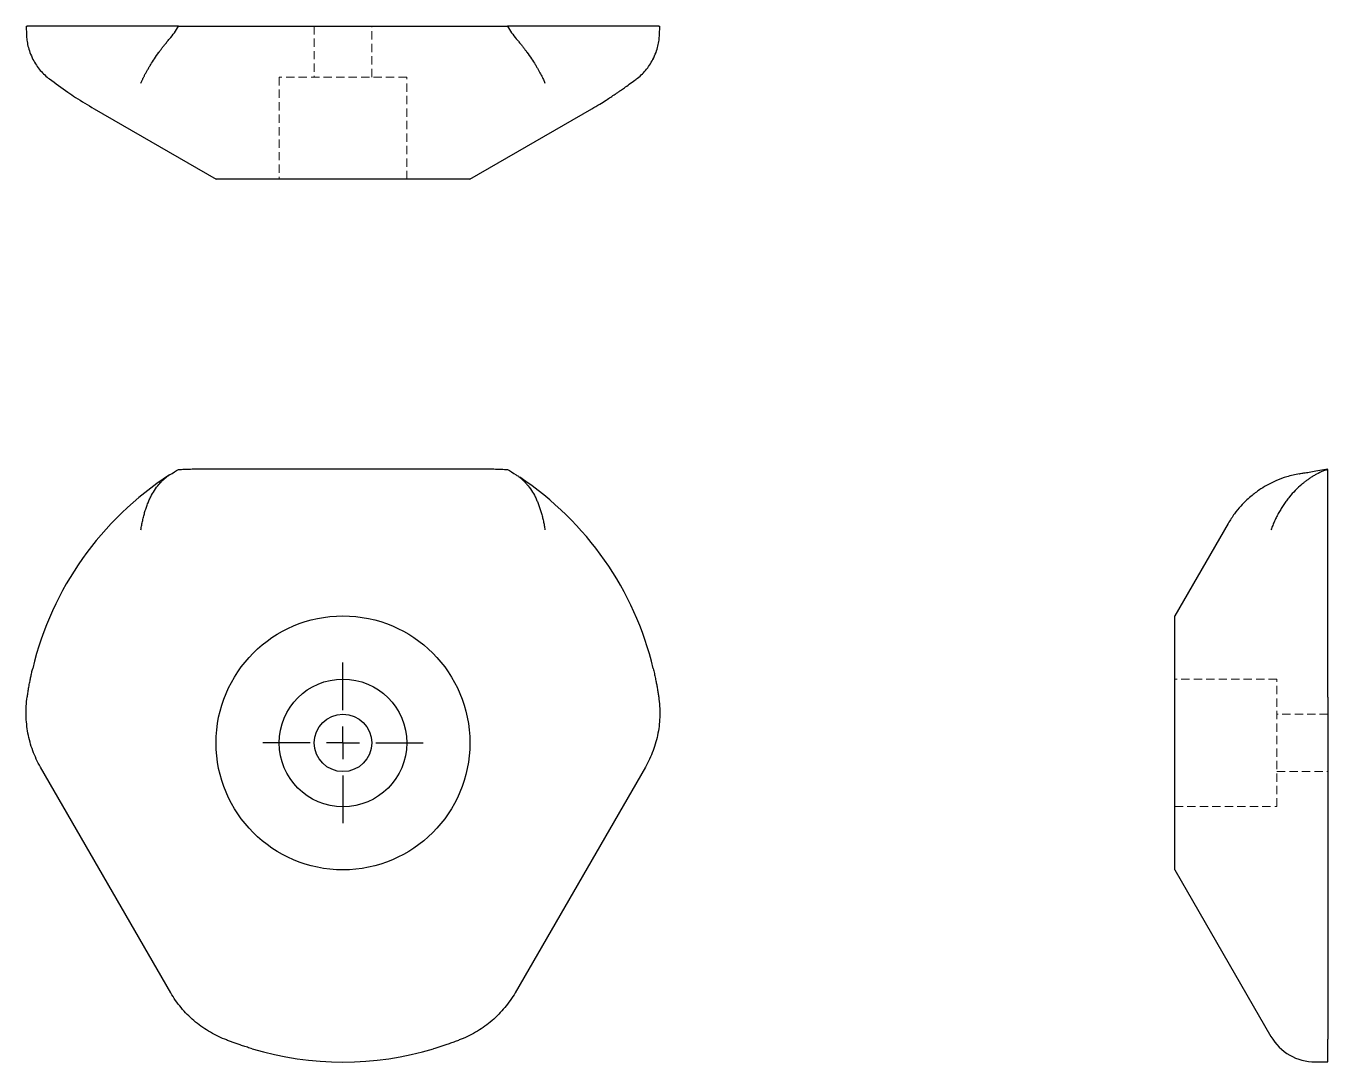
# Model space of a CAD drawing. Header units: millimetres. Extents: x 35 to 233, y 10 to 168.
import ezdxf

# ---------------------------------------------------------------- set-up
doc = ezdxf.new("R2010")
doc.units = ezdxf.units.MM
doc.linetypes.add('HIDDEN', pattern=[1.905, 1.27, -0.635])
doc.layers.add('10', color=7, linetype='Continuous')

# ---------------------------------------------------------------- blocks, each defined once
blk = doc.blocks.new('SW_CENTERMARKSYMBOL_0')
at = {"layer": '10', "color": 0}
for p, q in [((0, 5), (0, 12.24)), ((0, 0), (0, 2.5)), ((-5, 0), (-12.24, 0)), ((0, 0), (-2.5, 0)), ((0, 0), (0, -2.5)), ((0, 0), (2.5, 0)), ((5, 0), (12.24, 0)), ((0, -5), (0, -12.24))]:
    blk.add_line(p, q, dxfattribs=at)

msp = doc.modelspace()

# ---------------------------------------------------------------- linework, layer by layer
at = {"color": 7, "linetype": 'Continuous', "lineweight": 25}
for p, q in [((34.65, 168.31), (34.7, 166.98)), ((57.89, 168.31), (34.82, 168.31)), ((62.68, 168.31), (103.32, 168.31)), ((131.18, 168.31), (108.11, 168.31)), ((131.3, 166.98), (131.35, 168.31)), ((130.31, 163.22), (130.28, 163.16)), ((45.01, 155.69), (63.63, 144.94)), ((102.37, 144.94), (120.99, 155.69)), ((102.37, 144.94), (63.63, 144.94)), ((62.68, 100.76), (103.32, 100.76)), ((233.31, 65.93), (233.31, 100.65)), ((218.09, 92.43), (209.94, 78.32)), ((209.94, 58.94), (209.94, 78.32)), ((209.94, 39.57), (209.94, 58.94)), ((56.72, 20.82), (36.85, 55.25)), ((129.15, 55.25), (109.28, 20.82)), ((233.31, 55.25), (233.31, 20.82)), ((209.94, 39.57), (224.61, 14.15)), ((233.31, 10.26), (233.31, 13.72)), ((231.36, 10.26), (233.31, 10.26))]:
    msp.add_line(p, q, dxfattribs=at)
at = {"color": 7, "linetype": 'HIDDEN', "lineweight": 18}
for p, q in [((78.62, 168.31), (78.62, 160.52)), ((87.38, 160.52), (87.38, 168.31)), ((92.74, 160.52), (73.26, 160.52)), ((73.26, 160.52), (73.26, 144.94)), ((92.74, 144.94), (92.74, 160.52)), ((225.52, 68.68), (209.94, 68.68)), ((225.52, 49.21), (225.52, 68.68)), ((233.31, 63.32), (225.52, 63.32)), ((225.52, 54.56), (233.31, 54.56)), ((209.94, 49.21), (225.52, 49.21))]:
    msp.add_line(p, q, dxfattribs=at)
at = {"color": 7, "linetype": 'Continuous', "lineweight": 25}
for radius in [19.37, 9.74, 4.38]:
    msp.add_circle((83, 58.94), radius, dxfattribs=at)
for centre, radius, start, end in [((83, 58.94), 48.69, 122.9051, 166.5133), ((83, 58.94), 48.69, 13.4867, 56.3646), ((231.36, 18.05), 7.79, 210, 270), ((83, 58.94), 48.69, 253.4867, 286.5133)]:
    msp.add_arc(centre, radius, start, end, dxfattribs=at)
for points, knots in [([(34.66, 168.31), (34.65, 168.31), (34.63, 168.31), (34.7, 168.31), (34.79, 168.31), (34.82, 168.31)], [0, 0, 0, 0, 0.167024, 0.714887, 1, 1, 1, 1]), ([(34.7, 166.98), (34.72, 166.71), (34.75, 166.14), (34.93, 165.23), (35.21, 164.23), (35.53, 163.57), (35.69, 163.22)], [0, 0, 0, 0, 0.21585, 0.454002, 0.715442, 1, 1, 1, 1]), ([(57.89, 168.31), (58.19, 168.31), (58.81, 168.31), (59.75, 168.31), (60.71, 168.31), (61.69, 168.31), (62.35, 168.31), (62.68, 168.31)], [0, 0, 0, 0, 0.192183, 0.388255, 0.588237, 0.792146, 1, 1, 1, 1]), ([(103.32, 168.31), (103.65, 168.31), (104.31, 168.31), (105.29, 168.31), (106.25, 168.31), (107.18, 168.31), (107.8, 168.31), (108.11, 168.31)], [0, 0, 0, 0, 0.207854, 0.4117631, 0.6117447, 0.8078171, 1, 1, 1, 1]), ([(130.31, 163.22), (130.47, 163.57), (130.79, 164.23), (131.07, 165.23), (131.25, 166.15), (131.28, 166.71), (131.3, 166.98)], [0, 0, 0, 0, 0.284383, 0.545779, 0.783994, 1, 1, 1, 1]), ([(131.18, 168.31), (131.29, 168.31), (131.41, 168.31), (131.35, 168.31), (131.34, 168.31)], [0, 0, 0, 0, 0.931691, 1, 1, 1, 1]), ([(52.18, 159.61), (52.19, 159.66), (52.23, 159.75), (52.29, 159.89), (52.36, 160.04), (52.44, 160.2), (52.51, 160.37), (52.6, 160.54), (52.69, 160.72), (52.79, 160.91), (52.89, 161.11), (53.01, 161.31), (53.12, 161.52), (53.25, 161.74), (53.38, 161.96), (53.51, 162.19), (53.78, 162.63), (54.23, 163.33), (54.75, 164.08), (55.18, 164.66), (55.46, 165.03), (55.78, 165.44), (56.15, 165.89), (56.41, 166.2), (56.55, 166.36)], [0, 0, 0, 0, 0.032731, 0.06556, 0.098485, 0.131503, 0.164613, 0.197812, 0.231098, 0.264468, 0.29792, 0.33145, 0.365056, 0.398736, 0.432485, 0.466302, 0.500182, 0.621547, 0.75011, 0.79199, 0.837921, 0.887904, 0.941933, 1, 1, 1, 1]), ([(109.45, 166.36), (109.52, 166.28), (109.66, 166.12), (109.86, 165.88), (110.04, 165.65), (110.22, 165.44), (110.39, 165.23), (110.54, 165.03), (110.69, 164.83), (110.82, 164.65), (110.95, 164.48), (111.28, 164.03), (111.77, 163.33), (112.26, 162.56), (112.61, 161.99), (112.85, 161.57), (113.07, 161.18), (113.26, 160.82), (113.43, 160.47), (113.59, 160.16), (113.72, 159.87), (113.79, 159.7), (113.82, 159.61)], [0, 0, 0, 0, 0.029539, 0.05807, 0.085592, 0.112104, 0.137604, 0.162091, 0.185566, 0.208028, 0.229477, 0.249914, 0.378474, 0.499852, 0.563318, 0.626552, 0.689532, 0.752239, 0.814656, 0.876765, 0.938551, 1, 1, 1, 1]), ([(35.69, 163.22), (35.86, 162.92), (36.19, 162.33), (36.8, 161.54), (37.47, 160.83), (37.97, 160.43), (38.22, 160.23)], [0, 0, 0, 0, 0.25726, 0.511423, 0.759809, 1, 1, 1, 1]), ([(127.78, 160.23), (128.03, 160.43), (128.53, 160.83), (129.2, 161.54), (129.81, 162.33), (130.14, 162.92), (130.31, 163.22)], [0, 0, 0, 0, 0.240191, 0.488577, 0.74274, 1, 1, 1, 1]), ([(38.22, 160.25), (39.14, 159.57), (40.42, 158.62), (42.74, 157.06), (44.07, 156.25), (45.01, 155.69)], [0, 0, 0, 0, 0.4269552, 0.5972448, 1, 1, 1, 1]), ([(120.99, 155.69), (121.4, 155.93), (122.13, 156.36), (123.1, 156.97), (123.85, 157.46), (124.45, 157.85), (124.94, 158.19), (125.42, 158.52), (126, 158.93), (126.73, 159.45), (127.34, 159.9), (127.71, 160.18), (127.79, 160.24)], [0, 0, 0, 0, 0.16627, 0.300478, 0.407237, 0.504559, 0.565716, 0.630662, 0.71848, 0.830026, 0.96493, 1, 1, 1, 1]), ([(52.18, 91.44), (52.19, 91.56), (52.23, 91.8), (52.29, 92.16), (52.36, 92.52), (52.44, 92.87), (52.51, 93.22), (52.6, 93.57), (52.69, 93.91), (52.79, 94.25), (52.89, 94.58), (53.01, 94.91), (53.12, 95.23), (53.25, 95.55), (53.38, 95.85), (53.51, 96.16), (53.78, 96.71), (54.23, 97.49), (54.75, 98.2), (55.18, 98.67), (55.46, 98.96), (55.78, 99.25), (56.15, 99.55), (56.41, 99.73), (56.55, 99.82)], [0, 0, 0, 0, 0.032731, 0.06556, 0.098485, 0.131503, 0.164613, 0.197812, 0.231098, 0.264468, 0.29792, 0.33145, 0.365056, 0.398736, 0.432485, 0.466302, 0.500182, 0.621547, 0.75011, 0.79199, 0.837921, 0.887904, 0.941933, 1, 1, 1, 1]), ([(57.89, 100.65), (58.19, 100.67), (58.81, 100.69), (59.75, 100.72), (60.71, 100.75), (61.69, 100.76), (62.35, 100.76), (62.68, 100.76)], [0, 0, 0, 0, 0.192183, 0.388255, 0.588237, 0.792146, 1, 1, 1, 1]), ([(103.32, 100.76), (103.65, 100.76), (104.31, 100.76), (105.29, 100.75), (106.25, 100.72), (107.18, 100.69), (107.8, 100.67), (108.11, 100.65)], [0, 0, 0, 0, 0.207854, 0.4117631, 0.6117447, 0.8078171, 1, 1, 1, 1]), ([(109.45, 99.82), (109.52, 99.77), (109.66, 99.68), (109.86, 99.54), (110.04, 99.39), (110.22, 99.24), (110.39, 99.1), (110.54, 98.95), (110.69, 98.81), (110.82, 98.66), (110.95, 98.52), (111.28, 98.14), (111.77, 97.49), (112.26, 96.63), (112.61, 95.9), (112.85, 95.31), (113.07, 94.71), (113.26, 94.08), (113.43, 93.44), (113.59, 92.79), (113.72, 92.12), (113.79, 91.67), (113.82, 91.44)], [0, 0, 0, 0, 0.029539, 0.05807, 0.085592, 0.112104, 0.137604, 0.162091, 0.185566, 0.208028, 0.229477, 0.249914, 0.378474, 0.499852, 0.563318, 0.626552, 0.689532, 0.752239, 0.814656, 0.876765, 0.938551, 1, 1, 1, 1]), ([(228.95, 99.99), (228.3, 99.86), (227.11, 99.61), (225.53, 99.02), (224.22, 98.39), (223.21, 97.79), (222.38, 97.22), (221.66, 96.66), (220.85, 95.96), (219.94, 95.03), (218.97, 93.85), (218.39, 92.92), (218.09, 92.43)], [0, 0, 0, 0, 0.145329, 0.266901, 0.368092, 0.464178, 0.525853, 0.58794, 0.665422, 0.760515, 0.872459, 1, 1, 1, 1]), ([(231.36, 99.82), (231.28, 99.77), (231.12, 99.68), (230.88, 99.54), (230.65, 99.39), (230.44, 99.24), (230.23, 99.1), (230.03, 98.95), (229.83, 98.81), (229.65, 98.66), (229.48, 98.52), (229.03, 98.14), (228.33, 97.49), (227.56, 96.63), (226.99, 95.9), (226.57, 95.31), (226.18, 94.71), (225.82, 94.08), (225.47, 93.44), (225.16, 92.79), (224.87, 92.12), (224.7, 91.67), (224.61, 91.44)], [0, 0, 0, 0, 0.029539, 0.05807, 0.085592, 0.112104, 0.137604, 0.162091, 0.185566, 0.208028, 0.229477, 0.249914, 0.378474, 0.499852, 0.563318, 0.626552, 0.689532, 0.752239, 0.814656, 0.876765, 0.938551, 1, 1, 1, 1]), ([(228.92, 99.99), (228.92, 99.99), (228.91, 99.99), (229.3, 100.06), (229.97, 100.17), (230.91, 100.34), (232.02, 100.54), (232.88, 100.69), (233.31, 100.76)], [0, 0, 0, 0, 0.117088, 0.292623, 0.469293, 0.646248, 0.823019, 1, 1, 1, 1]), ([(34.91, 66.54), (34.93, 66.66), (34.97, 66.91), (35.03, 67.28), (35.1, 67.65), (35.17, 68.03), (35.26, 68.49), (35.37, 69.03), (35.51, 69.66), (35.61, 70.08), (35.66, 70.3)], [0, 0, 0, 0, 0.098556, 0.197768, 0.297708, 0.398448, 0.500057, 0.663225, 0.829792, 1, 1, 1, 1]), ([(130.34, 70.3), (130.37, 70.17), (130.43, 69.91), (130.52, 69.53), (130.6, 69.16), (130.68, 68.78), (130.77, 68.32), (130.88, 67.78), (130.99, 67.16), (131.06, 66.75), (131.09, 66.54)], [0, 0, 0, 0, 0.1025749, 0.2038082, 0.3037498, 0.4024519, 0.4999683, 0.6688157, 0.8353837, 1, 1, 1, 1]), ([(36.85, 55.25), (36.38, 56.05), (35.99, 56.89), (35.51, 58.18), (35.37, 58.62), (35.12, 59.51), (35.02, 59.97), (34.76, 61.33), (34.67, 62.24), (34.64, 63.62), (34.65, 64.08), (34.7, 65), (34.75, 65.47), (34.82, 65.93)], [0, 0, 0, 0, 0.25, 0.25, 0.375, 0.375, 0.5, 0.5, 0.75, 0.75, 0.875, 0.875, 1, 1, 1, 1]), ([(131.18, 65.93), (131.31, 65.01), (131.37, 64.09), (131.34, 62.72), (131.31, 62.26), (131.22, 61.34), (131.15, 60.88), (130.98, 59.97), (130.88, 59.52), (130.63, 58.63), (130.49, 58.19), (130.01, 56.89), (129.62, 56.05), (129.15, 55.25)], [0, 0, 0, 0, 0.25, 0.25, 0.375, 0.375, 0.5, 0.5, 0.625, 0.625, 0.75, 0.75, 1, 1, 1, 1]), ([(233.31, 65.93), (233.31, 65.01), (233.31, 64.09), (233.31, 62.72), (233.31, 62.26), (233.31, 61.34), (233.31, 60.88), (233.31, 59.97), (233.31, 59.52), (233.31, 58.63), (233.31, 58.19), (233.31, 56.89), (233.31, 56.05), (233.31, 55.25)], [0, 0, 0, 0, 0.25, 0.25, 0.375, 0.375, 0.5, 0.5, 0.625, 0.625, 0.75, 0.75, 1, 1, 1, 1]), ([(64.96, 13.72), (64.1, 14.07), (63.27, 14.48), (62.1, 15.19), (61.71, 15.44), (60.96, 15.99), (60.6, 16.27), (59.9, 16.88), (59.56, 17.19), (58.91, 17.85), (58.6, 18.19), (57.71, 19.26), (57.18, 20.02), (56.72, 20.82)], [0, 0, 0, 0, 0.25, 0.25, 0.375, 0.375, 0.5, 0.5, 0.625, 0.625, 0.75, 0.75, 1, 1, 1, 1]), ([(109.28, 20.82), (108.81, 20.02), (108.29, 19.26), (107.4, 18.2), (107.09, 17.86), (106.44, 17.2), (106.1, 16.88), (105.05, 15.97), (104.31, 15.44), (103.13, 14.72), (102.73, 14.5), (101.9, 14.09), (101.47, 13.9), (101.04, 13.72)], [0, 0, 0, 0, 0.25, 0.25, 0.375, 0.375, 0.5, 0.5, 0.75, 0.75, 0.875, 0.875, 1, 1, 1, 1]), ([(233.31, 20.82), (233.31, 20.02), (233.31, 19.26), (233.31, 18.2), (233.31, 17.86), (233.31, 17.2), (233.31, 16.88), (233.31, 15.97), (233.31, 15.44), (233.31, 14.72), (233.31, 14.5), (233.31, 14.09), (233.31, 13.9), (233.31, 13.72)], [0, 0, 0, 0, 0.25, 0.25, 0.375, 0.375, 0.5, 0.5, 0.75, 0.75, 0.875, 0.875, 1, 1, 1, 1]), ([(69.16, 12.27), (69.03, 12.3), (68.78, 12.38), (68.41, 12.49), (68.04, 12.61), (67.68, 12.73), (67.24, 12.88), (66.71, 13.06), (66.12, 13.28), (65.73, 13.42), (65.54, 13.5)], [0, 0, 0, 0, 0.1025749, 0.2038082, 0.3037498, 0.4024519, 0.4999683, 0.6688157, 0.8353837, 1, 1, 1, 1]), ([(100.46, 13.5), (100.35, 13.45), (100.12, 13.36), (99.76, 13.23), (99.41, 13.1), (99.04, 12.98), (98.6, 12.82), (98.08, 12.65), (97.46, 12.45), (97.05, 12.33), (96.84, 12.27)], [0, 0, 0, 0, 0.098556, 0.197768, 0.297708, 0.398448, 0.500057, 0.663225, 0.829792, 1, 1, 1, 1])]:
    msp.add_open_spline(points, degree=3, knots=knots, dxfattribs=at)
for points in [[(56.55, 166.36), (57.06, 166.95), (57.51, 167.59), (57.89, 168.31)], [(108.11, 168.31), (108.49, 167.59), (108.94, 166.95), (109.45, 166.36)], [(56.55, 99.82), (57.06, 100.15), (57.51, 100.43), (57.89, 100.65)], [(108.11, 100.65), (108.49, 100.43), (108.94, 100.15), (109.45, 99.82)], [(233.31, 100.65), (232.59, 100.43), (231.95, 100.15), (231.36, 99.82)], [(34.82, 65.93), (34.85, 66.13), (34.88, 66.34), (34.91, 66.54)], [(131.09, 66.54), (131.12, 66.34), (131.15, 66.13), (131.18, 65.93)], [(65.54, 13.5), (65.34, 13.57), (65.15, 13.65), (64.96, 13.72)], [(101.04, 13.72), (100.85, 13.65), (100.66, 13.57), (100.46, 13.5)]]:
    msp.add_open_spline(points, degree=3, dxfattribs=at)

# ---------------------------------------------------------------- block references
at = {"layer": '10'}
msp.add_blockref('SW_CENTERMARKSYMBOL_0', (83, 58.94), dxfattribs=at)

doc.saveas('drawing.dxf')
